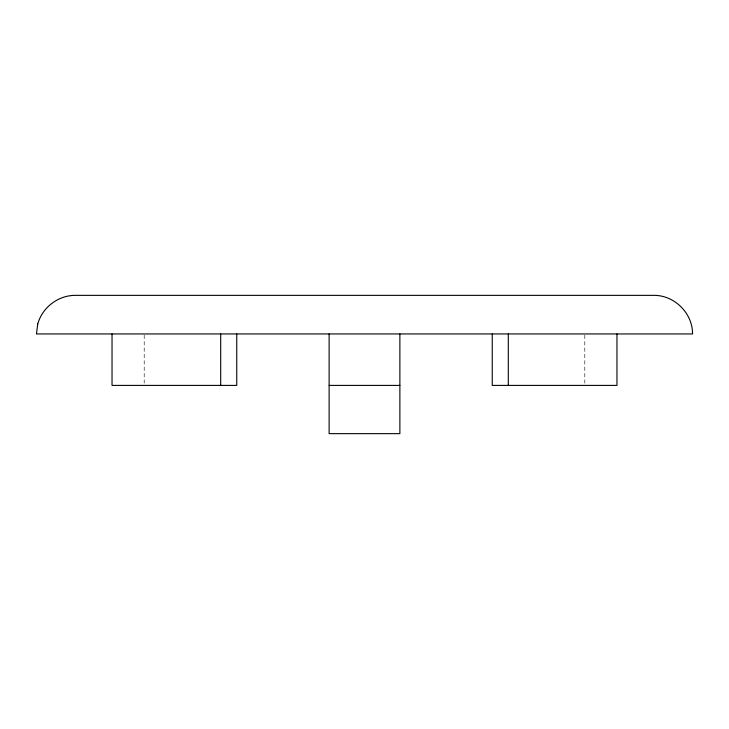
<?xml version="1.0" encoding="UTF-8"?>
<svg xmlns="http://www.w3.org/2000/svg" width="729" height="729" viewBox="0 0 729 729"><rect width="100%" height="100%" fill="white"/><g stroke="black" fill="none" stroke-linecap="round" stroke-linejoin="round"><path stroke-width="0.55" stroke-dasharray="3.65 2.73" d="M584.804 335.067L584.804 383.172M144.196 335.067L144.196 383.172"/><path stroke-width="1.09" d="M329.125 385.404L399.875 385.404M616.971 333.946L616.971 385.404L492.248 385.404L492.248 333.946M508.304 333.946L508.304 385.404M399.875 333.946L399.875 433.646L329.125 433.646L329.125 333.946M236.752 333.946L236.752 385.404L112.029 385.404L112.029 333.946M220.696 333.946L220.696 385.404M37.762 323.958L36.45 333.946L692.55 333.946C692.678 313.27 674.571 295.218 653.913 295.354L75.087 295.354C58.019 295.445 42.282 307.492 37.762 323.958"/></g></svg>
